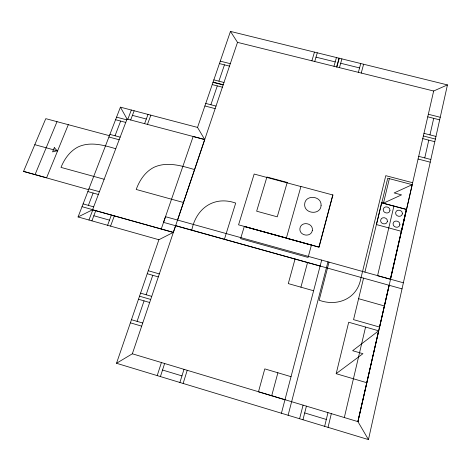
<?xml version="1.0" encoding="UTF-8"?>
<svg xmlns="http://www.w3.org/2000/svg" width="471" height="471" viewBox="0 0 471 471"><rect width="100%" height="100%" fill="white"/><g stroke="black" fill="none" stroke-linecap="round" stroke-linejoin="round"><path stroke-width="0.71" d="M368.452 439.596L447.45 84.91L230.466 31.404L197.537 127.423L204.726 139.551L132.339 353.798L116.514 363.276L368.452 439.596L357.925 421.633L132.339 353.798M424.76 157.915L428.775 140.152M429.964 134.889L433.703 118.339M357.901 421.563L378.631 330.807L348.687 322.241L336.182 373.703L366.779 382.711M406.314 209.348L390.347 279.25L377.565 275.7L393.921 206.039M389.075 285.261L357.925 421.633L433.661 91.009L447.45 84.91M390.435 279.197L406.385 209.365M389.146 285.279L379.597 327.08L353.556 319.644L363.565 278.143M381.804 202.807L387.727 178.232L412.202 184.667L406.55 209.407L381.645 202.765L364.925 272.108M344.336 417.483L365.567 327.068M383.447 203.248L389.358 178.662M324.649 426.332L327.975 412.631M328.04 427.356L331.343 413.638M302.965 419.761L306.409 406.143M299.603 418.743L303.065 405.137M288.111 415.257L327.963 261.841M329.035 262.135L319.161 300.227C337.036 306.78 356.712 299.079 360.651 279.332L385.773 175.671L412.655 182.724M281.423 413.232L321.681 260.092M332.785 194.976L318.938 247.063L244.308 226.469L240.593 238.662L308.093 257.431L311.449 244.997M271.69 395.781L277.884 372.773M300.922 287.175L307.557 262.53M361.251 73.052L363.612 64.233M358.378 72.34L360.751 63.532M295.052 259.038L288.287 283.601L313.604 290.76M339.45 67.647L341.905 58.881M336.594 66.935L339.055 58.18M336.824 66.994L339.285 58.233M333.968 66.287L336.447 57.539M314.728 61.513L317.283 52.811M311.89 60.812L314.463 52.116M183.137 383.459L187.222 370.3M224.39 239.339L235.694 203.089C213.952 195.43 195.948 208.547 191.785 230.248M179.898 382.481L183.996 369.335M160.423 376.582L164.62 363.506M157.208 375.599L161.423 362.54M177.573 220.051L237.508 42.361L230.466 31.404M137.085 321.363L144.055 300.875M146.14 294.758L152.757 275.3M210.884 104.762L217.302 85.887M218.909 81.165L224.461 64.845M116.514 363.276L158.898 239.727L173.293 232.391L175.689 225.638L320.121 266.033M78.068 216.954L92.546 209.783L161.259 229.006L193.169 136.484L204.726 139.551L127.046 119.022L120.423 107.164L78.068 216.954L158.898 239.727M110.573 226.109L114.341 215.889M144.603 123.661L148.029 114.418M107.6 225.273L111.38 215.053M147.447 124.415L150.861 115.159M127.841 119.234L131.332 110.031M91.91 220.852L95.76 210.684M130.667 119.981L134.153 110.773M127.046 119.022L92.546 209.783L173.293 232.391L161.259 229.006M88.954 220.022L92.816 209.86M88.377 205.374L93.105 193.028M115.03 135.766L120.658 121.071M68.301 124.685L46.6 177.797L23.55 171.409L45.775 118.657L109.419 135.689M35.054 174.594L57.02 121.665M378.637 330.807L352.644 350.707L362.935 353.692L336.206 373.615M412.202 184.667L394.156 192.927L401.539 194.882L383.329 203.213M316.006 57.156L335.211 61.901M340.68 63.255L359.567 67.924M237.508 42.361L433.661 91.009M220.263 61.153L230.319 63.679M428.339 114.265L440.244 117.267M219.433 63.579L229.495 66.117M427.75 116.837L439.667 119.846M423.965 133.358L435.975 136.419M213.84 79.876L223.984 82.46M213.075 82.113L223.23 84.703M423.364 135.978L435.392 139.057M212.992 82.348L223.148 84.939M212.227 84.592L222.389 87.188M422.758 138.609L434.804 141.694M418.695 156.343L430.841 159.486M205.762 103.437L216.012 106.087M418.077 159.027L430.235 162.177M204.891 105.969L215.159 108.624M120.423 107.164L197.537 127.423M132.416 115.366L146.322 119.028M116.567 117.155L126.728 119.846M115.578 119.722L125.751 122.419M109.914 134.4L120.158 137.138M300.916 186.557L254.163 174.046L238.556 224.838L286.374 238.032M108.907 137.008L119.163 139.757M115.754 148.73C103.761 145.162 90.261 141.324 78.227 146.893C69.961 151.056 64.374 158.986 61 167.399L104.15 179.251M194.558 169.584C181.547 165.78 166.875 161.247 153.805 167.382C145.109 171.874 139.457 180.464 136.213 189.466L183.419 202.495M34.807 144.685L57.597 150.891M88.925 188.818L99.41 191.721M87.859 191.573L98.362 194.488M244.308 226.469L311.419 245.103M403.376 282.794L165.509 216.701L163.555 222.377L402.028 288.87M23.55 171.409L88.589 189.683M83.108 203.896L93.664 206.846M82.031 206.692L92.599 209.648M93.841 215.753L109.49 220.151M358.608 298.696L384.418 305.973M148.265 270.731L159.292 273.898M147.24 273.716L158.285 276.889M140.576 293.139L151.709 296.377M139.528 296.188L150.679 299.438M138.48 299.244L149.643 302.5M131.462 319.703L142.719 323.024M130.39 322.823L141.659 326.162M291.031 376.676L264.79 368.887L258.473 391.807L284.955 399.767M162.53 370.023L181.953 375.887M304.696 412.932L326.321 419.461M321.081 205.444C320.645 215.453 303.93 214.064 304.66 204.19C305.173 194.252 321.746 195.636 321.081 205.444M406.52 209.507L401.533 231.349L376.47 224.579L381.698 202.883L406.52 209.507M399.879 224.749C399.22 228.859 392.567 227.558 393.079 223.548C393.744 219.451 400.379 220.758 399.879 224.749M402.381 213.846C401.722 217.92 395.128 216.631 395.616 212.662C396.288 208.606 402.864 209.889 402.381 213.846M387.392 221.388C386.726 225.474 380.091 224.196 380.621 220.192C381.298 216.118 387.91 217.396 387.392 221.388M389.959 210.525C389.293 214.57 382.711 213.31 383.217 209.342C383.9 205.315 390.453 206.569 389.959 210.525M332.915 195.006L319.038 247.21L286.333 238.179L300.945 186.457L332.915 195.006M312.332 230.46C311.007 237.937 298.726 235.777 299.95 228.247C301.31 220.817 313.515 222.971 312.332 230.46M287.222 182.442L277.254 216.831L256.648 211.196L266.922 177.014L287.222 182.442M54.306 147.641L52.564 151.874L57.221 150.785L54.306 147.641"/></g></svg>
